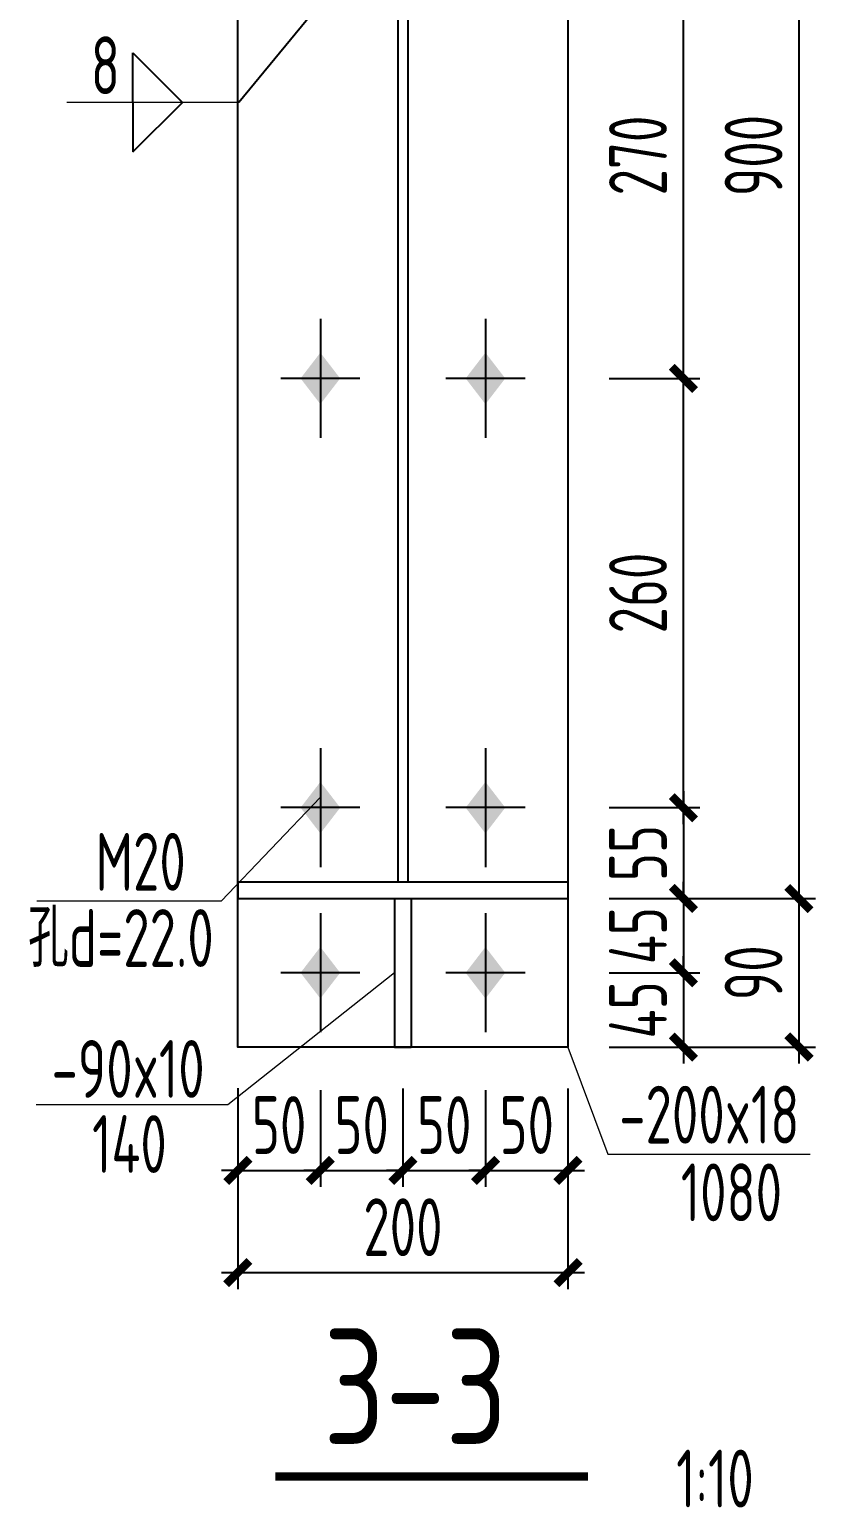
# Model space of a CAD drawing. Extents: x -3102990 to -851544, y -5293060 to -2540151.
# Drawn here: x -1282490 to -1277729, y -2668819 to -2659867 of the extents above; entities that cross this region are included whole.
import ezdxf

# ---------------------------------------------------------------- set-up
doc = ezdxf.new("R2010")
doc.units = 0
doc.header["$LTSCALE"] = 1000
doc.header["$PDMODE"] = 1
doc.linetypes.add('DOTE', pattern=[2.42, 2, -0.2, 0.02, -0.2])
doc.layers.get('0').update_dxf_attribs({"linetype": 'CONTINUOUS'})
doc.layers.get('Defpoints').update_dxf_attribs({"linetype": 'CONTINUOUS'})
for name, color, linetype in [('10', 7, 'CONTINUOUS'), ('AXIS', 253, 'DOTE'), ('COLU', 7, 'CONTINUOUS'), ('DIM', 3, 'CONTINUOUS'), ('NUM', 7, 'CONTINUOUS'), ('TEXT', 7, 'CONTINUOUS'), ('WELD', 7, 'CONTINUOUS')]:
    doc.layers.add(name, color=color, linetype=linetype)
doc.styles.add('TSSD_Dimension', font='tssdeng.shx', dxfattribs={"width": 0.7, "bigfont": 'Hztxt.shx'})
doc.styles.add('TSSD_Label', font='tssdeng.shx', dxfattribs={"width": 0.75, "bigfont": 'hztxt.shx'})
doc.styles.add('TSSD_Rein', font='Tssdeng.shx', dxfattribs={"width": 0.75, "bigfont": 'hztxt.shx'})
doc.dimstyles.new('TSSD_10_100', dxfattribs={"dimtxt": 350, "dimasz": 100, "dimexe": 100, "dimexo": 250, "dimgap": 100, "dimtad": 1, "dimdec": 0, "dimlfac": 0.1, "dimzin": 0, "dimdsep": 46, "dimtxsty": 'TSSD_Dimension', "dimblk": 'ARCHTICK', "dimcen": 0, "dimdle": 100, "dimclrt": 7, "dimadec": 0, "dimazin": 0, "dimtfac": 1, "dimtdec": 0, "dimtix": 1, "dimtmove": 2, "dimatfit": 3, "dimldrblk": 'ARCHTICK', "dimfxl": 1, "dimtolj": 1, "dimtzin": 0, "dimarcsym": 0})
doc.dimstyles.new('TSSD_LEADER_STYLE_200.0', dxfattribs={"dimtxt": 700, "dimasz": 200, "dimexe": 200, "dimexo": 500, "dimgap": 0.09, "dimtad": 0, "dimtih": 1, "dimtoh": 1, "dimdec": 4, "dimzin": 0, "dimdsep": 46, "dimtxsty": 'Standard', "dimcen": 0.09, "dimdle": 200, "dimclrt": 7, "dimadec": 0, "dimazin": 0, "dimtfac": 1, "dimtdec": 4, "dimtofl": 0, "dimtmove": 0, "dimatfit": 3, "dimfxl": 1, "dimtolj": 1, "dimtzin": 0, "dimarcsym": 0})

# ---------------------------------------------------------------- blocks, each defined once
blk = doc.blocks.new('A$C5C7C78FF')
at = {"layer": '10', "color": 0}
blk.add_solid([(27.2, -141.2, -192), (-72.8, -11.2, -192), (127.2, -11.2, -192), (27.2, 118.8, -192)], dxfattribs=at)
at = {"layer": 'AXIS', "color": 0, "linetype": 'ByBlock'}
for p, q in [((27.2, -311.2, -192), (27.2, 288.8, -192)), ((227.2, -11.2, -192), (-172.8, -11.2, -192))]:
    blk.add_line(p, q, dxfattribs=at)
blk = doc.blocks.new('_ArchTick')
at = {"color": 0, "const_width": 0.5}
blk.add_lwpolyline([(-0.707, -0.707), (0.707, 0.707)], dxfattribs=at)
blk = doc.blocks.new('*D281')
at = {"layer": 'Defpoints', "color": 0}
for p in [(-1279228.2, -2664580.1), (-1279228.2, -2665130.1), (-1278529.2, -2665130.1)]:
    blk.add_point(p, dxfattribs=at)
at = {"layer": 'DIM', "color": 0, "lineweight": -2}
for p, q in [((-1278529.2, -2664480.1), (-1278529.2, -2665230.1)), ((-1278978.2, -2664580.1), (-1278429.2, -2664580.1)), ((-1278978.2, -2665130.1), (-1278429.2, -2665130.1))]:
    blk.add_line(p, q, dxfattribs=at)
at = {"layer": 'DIM', "color": 0, "lineweight": -2, "xscale": 100, "yscale": 100, "zscale": 100}
for p, rotation in [((-1278529.2, -2664580.1), 90), ((-1278529.2, -2665130.1), 270)]:
    blk.add_blockref('_ArchTick', p, dxfattribs=dict(at, rotation=rotation))
at = {"layer": 'DIM', "color": 7, "insert": (-1278804.2, -2664855.1), "char_height": 350, "attachment_point": 5, "rotation": 90, "style": 'TSSD_Dimension'}
blk.add_mtext('\\A1;55', dxfattribs=at)
blk = doc.blocks.new('*D282')
at = {"layer": 'Defpoints', "color": 0}
for p in [(-1279228.2, -2665130.1), (-1279228.2, -2665580.1), (-1278529.2, -2665580.1)]:
    blk.add_point(p, dxfattribs=at)
at = {"layer": 'DIM', "color": 0, "lineweight": -2}
for p, q in [((-1278529.2, -2665130.1), (-1278529.2, -2665030.1)), ((-1278978.2, -2665130.1), (-1278429.2, -2665130.1)), ((-1278529.2, -2665130.1), (-1278529.2, -2665580.1)), ((-1278978.2, -2665580.1), (-1278429.2, -2665580.1)), ((-1278529.2, -2665580.1), (-1278529.2, -2665680.1))]:
    blk.add_line(p, q, dxfattribs=at)
at = {"layer": 'DIM', "color": 0, "lineweight": -2, "xscale": 100, "yscale": 100, "zscale": 100}
for p, rotation in [((-1278529.2, -2665130.1), 270), ((-1278529.2, -2665580.1), 90)]:
    blk.add_blockref('_ArchTick', p, dxfattribs=dict(at, rotation=rotation))
at = {"layer": 'DIM', "color": 7, "insert": (-1278804.2, -2665355.1), "char_height": 350, "attachment_point": 5, "rotation": 90, "style": 'TSSD_Dimension'}
blk.add_mtext('\\A1;45', dxfattribs=at)
blk = doc.blocks.new('*D283')
at = {"layer": 'Defpoints', "color": 0}
for p in [(-1279228.2, -2665580.1), (-1279228.2, -2666030.1), (-1278529.2, -2666030.1)]:
    blk.add_point(p, dxfattribs=at)
at = {"layer": 'DIM', "color": 0, "lineweight": -2}
for p, q in [((-1278529.2, -2665580.1), (-1278529.2, -2665480.1)), ((-1278978.2, -2665580.1), (-1278429.2, -2665580.1)), ((-1278529.2, -2665580.1), (-1278529.2, -2666030.1)), ((-1278978.2, -2666030.1), (-1278429.2, -2666030.1)), ((-1278529.2, -2666030.1), (-1278529.2, -2666130.1))]:
    blk.add_line(p, q, dxfattribs=at)
at = {"layer": 'DIM', "color": 0, "lineweight": -2, "xscale": 100, "yscale": 100, "zscale": 100}
for p, rotation in [((-1278529.2, -2665580.1), 270), ((-1278529.2, -2666030.1), 90)]:
    blk.add_blockref('_ArchTick', p, dxfattribs=dict(at, rotation=rotation))
at = {"layer": 'DIM', "color": 7, "insert": (-1278804.2, -2665805.1), "char_height": 350, "attachment_point": 5, "rotation": 90, "style": 'TSSD_Dimension'}
blk.add_mtext('\\A1;45', dxfattribs=at)
blk = doc.blocks.new('*D284')
at = {"layer": 'Defpoints', "color": 0}
for p in [(-1281228.2, -2666028.5), (-1280728.2, -2666040.3), (-1280728.2, -2666777.4)]:
    blk.add_point(p, dxfattribs=at)
at = {"layer": 'DIM', "color": 0, "lineweight": -2}
for p, q in [((-1281228.2, -2666278.5), (-1281228.2, -2666877.4)), ((-1280728.2, -2666290.3), (-1280728.2, -2666877.4)), ((-1281228.2, -2666777.4), (-1281328.2, -2666777.4)), ((-1281228.2, -2666777.4), (-1280728.2, -2666777.4)), ((-1280728.2, -2666777.4), (-1280628.2, -2666777.4))]:
    blk.add_line(p, q, dxfattribs=at)
at = {"layer": 'DIM', "color": 0, "lineweight": -2, "xscale": 100, "yscale": 100, "zscale": 100}
blk.add_blockref('_ArchTick', (-1281228.2, -2666777.4), dxfattribs=at)
at = {"layer": 'DIM', "color": 0, "lineweight": -2, "xscale": 100, "yscale": 100, "zscale": 100, "rotation": 180}
blk.add_blockref('_ArchTick', (-1280728.2, -2666777.4), dxfattribs=at)
at = {"layer": 'DIM', "color": 7, "insert": (-1280978.2, -2666502.4), "char_height": 350, "attachment_point": 5, "style": 'TSSD_Dimension'}
blk.add_mtext('\\A1;50', dxfattribs=at)
blk = doc.blocks.new('*D285')
at = {"layer": 'Defpoints', "color": 0}
for p in [(-1280728.2, -2666040.3), (-1280228.2, -2666030.1), (-1280228.2, -2666777.4)]:
    blk.add_point(p, dxfattribs=at)
at = {"layer": 'DIM', "color": 0, "lineweight": -2}
for p, q in [((-1280728.2, -2666290.3), (-1280728.2, -2666877.4)), ((-1280228.2, -2666280.1), (-1280228.2, -2666877.4)), ((-1280728.2, -2666777.4), (-1280828.2, -2666777.4)), ((-1280728.2, -2666777.4), (-1280228.2, -2666777.4)), ((-1280228.2, -2666777.4), (-1280128.2, -2666777.4))]:
    blk.add_line(p, q, dxfattribs=at)
at = {"layer": 'DIM', "color": 0, "lineweight": -2, "xscale": 100, "yscale": 100, "zscale": 100}
blk.add_blockref('_ArchTick', (-1280728.2, -2666777.4), dxfattribs=at)
at = {"layer": 'DIM', "color": 0, "lineweight": -2, "xscale": 100, "yscale": 100, "zscale": 100, "rotation": 180}
blk.add_blockref('_ArchTick', (-1280228.2, -2666777.4), dxfattribs=at)
at = {"layer": 'DIM', "color": 7, "insert": (-1280478.2, -2666502.4), "char_height": 350, "attachment_point": 5, "style": 'TSSD_Dimension'}
blk.add_mtext('\\A1;50', dxfattribs=at)
blk = doc.blocks.new('*D286')
at = {"layer": 'Defpoints', "color": 0}
for p in [(-1280228.2, -2666030.1), (-1279728.2, -2666040.3), (-1279728.2, -2666777.4)]:
    blk.add_point(p, dxfattribs=at)
at = {"layer": 'DIM', "color": 0, "lineweight": -2}
for p, q in [((-1280228.2, -2666280.1), (-1280228.2, -2666877.4)), ((-1279728.2, -2666290.3), (-1279728.2, -2666877.4)), ((-1280228.2, -2666777.4), (-1280328.2, -2666777.4)), ((-1280228.2, -2666777.4), (-1279728.2, -2666777.4)), ((-1279728.2, -2666777.4), (-1279628.2, -2666777.4))]:
    blk.add_line(p, q, dxfattribs=at)
at = {"layer": 'DIM', "color": 0, "lineweight": -2, "xscale": 100, "yscale": 100, "zscale": 100}
blk.add_blockref('_ArchTick', (-1280228.2, -2666777.4), dxfattribs=at)
at = {"layer": 'DIM', "color": 0, "lineweight": -2, "xscale": 100, "yscale": 100, "zscale": 100, "rotation": 180}
blk.add_blockref('_ArchTick', (-1279728.2, -2666777.4), dxfattribs=at)
at = {"layer": 'DIM', "color": 7, "insert": (-1279978.2, -2666502.4), "char_height": 350, "attachment_point": 5, "style": 'TSSD_Dimension'}
blk.add_mtext('\\A1;50', dxfattribs=at)
blk = doc.blocks.new('*D287')
at = {"layer": 'Defpoints', "color": 0}
for p in [(-1279728.2, -2666040.3), (-1279228.2, -2666030.1), (-1279228.2, -2666777.4)]:
    blk.add_point(p, dxfattribs=at)
at = {"layer": 'DIM', "color": 0, "lineweight": -2}
for p, q in [((-1279728.2, -2666290.3), (-1279728.2, -2666877.4)), ((-1279228.2, -2666280.1), (-1279228.2, -2666877.4)), ((-1279728.2, -2666777.4), (-1279828.2, -2666777.4)), ((-1279728.2, -2666777.4), (-1279228.2, -2666777.4)), ((-1279228.2, -2666777.4), (-1279128.2, -2666777.4))]:
    blk.add_line(p, q, dxfattribs=at)
at = {"layer": 'DIM', "color": 0, "lineweight": -2, "xscale": 100, "yscale": 100, "zscale": 100}
blk.add_blockref('_ArchTick', (-1279728.2, -2666777.4), dxfattribs=at)
at = {"layer": 'DIM', "color": 0, "lineweight": -2, "xscale": 100, "yscale": 100, "zscale": 100, "rotation": 180}
blk.add_blockref('_ArchTick', (-1279228.2, -2666777.4), dxfattribs=at)
at = {"layer": 'DIM', "color": 7, "insert": (-1279478.2, -2666502.4), "char_height": 350, "attachment_point": 5, "style": 'TSSD_Dimension'}
blk.add_mtext('\\A1;50', dxfattribs=at)
blk = doc.blocks.new('*D288')
at = {"layer": 'Defpoints', "color": 0}
for p in [(-1281228.2, -2666028.5), (-1279228.2, -2666030.1), (-1279228.2, -2667396.3)]:
    blk.add_point(p, dxfattribs=at)
at = {"layer": 'DIM', "color": 0, "lineweight": -2}
for p, q in [((-1281228.2, -2666278.5), (-1281228.2, -2667496.3)), ((-1279228.2, -2666280.1), (-1279228.2, -2667496.3)), ((-1281328.2, -2667396.3), (-1279128.2, -2667396.3))]:
    blk.add_line(p, q, dxfattribs=at)
at = {"layer": 'DIM', "color": 0, "lineweight": -2, "xscale": 100, "yscale": 100, "zscale": 100, "rotation": 180}
blk.add_blockref('_ArchTick', (-1281228.2, -2667396.3), dxfattribs=at)
at = {"layer": 'DIM', "color": 0, "lineweight": -2, "xscale": 100, "yscale": 100, "zscale": 100}
blk.add_blockref('_ArchTick', (-1279228.2, -2667396.3), dxfattribs=at)
at = {"layer": 'DIM', "color": 7, "insert": (-1280228.2, -2667121.3), "char_height": 350, "attachment_point": 5, "style": 'TSSD_Dimension'}
blk.add_mtext('\\A1;200', dxfattribs=at)
blk = doc.blocks.new('_WELD004')
at = {"color": 0, "linetype": 'ByBlock'}
for p, q in [((0, 1), (1, 0)), ((0, 0), (0, 1))]:
    blk.add_line(p, q, dxfattribs=at)
blk = doc.blocks.new('*D290')
at = {"layer": 'Defpoints', "color": 0}
for p in [(-1279228.2, -2665130.1), (-1279228.2, -2666030.1), (-1277829.2, -2666030.1)]:
    blk.add_point(p, dxfattribs=at)
at = {"layer": 'DIM', "color": 0, "lineweight": -2}
for p, q in [((-1277829.2, -2665030.1), (-1277829.2, -2666130.1)), ((-1278978.2, -2665130.1), (-1277729.2, -2665130.1)), ((-1278978.2, -2666030.1), (-1277729.2, -2666030.1))]:
    blk.add_line(p, q, dxfattribs=at)
at = {"layer": 'DIM', "color": 0, "lineweight": -2, "xscale": 100, "yscale": 100, "zscale": 100}
for p, rotation in [((-1277829.2, -2665130.1), 90), ((-1277829.2, -2666030.1), 270)]:
    blk.add_blockref('_ArchTick', p, dxfattribs=dict(at, rotation=rotation))
at = {"layer": 'DIM', "color": 7, "insert": (-1278104.2, -2665580.1), "char_height": 350, "attachment_point": 5, "rotation": 90, "style": 'TSSD_Dimension'}
blk.add_mtext('\\A1;90', dxfattribs=at)
blk = doc.blocks.new('*D291')
at = {"layer": 'Defpoints', "color": 0}
for p in [(-1279228.2, -2656130.1), (-1279228.2, -2665130.1), (-1277829.2, -2665130.1)]:
    blk.add_point(p, dxfattribs=at)
at = {"layer": 'DIM', "color": 0, "lineweight": -2}
for p, q in [((-1277829.2, -2656030.1), (-1277829.2, -2665230.1)), ((-1278978.2, -2656130.1), (-1277729.2, -2656130.1)), ((-1278978.2, -2665130.1), (-1277729.2, -2665130.1))]:
    blk.add_line(p, q, dxfattribs=at)
at = {"layer": 'DIM', "color": 0, "lineweight": -2, "xscale": 100, "yscale": 100, "zscale": 100}
for p, rotation in [((-1277829.2, -2656130.1), 90), ((-1277829.2, -2665130.1), 270)]:
    blk.add_blockref('_ArchTick', p, dxfattribs=dict(at, rotation=rotation))
at = {"layer": 'DIM', "color": 7, "insert": (-1278104.2, -2660630.1), "char_height": 350, "attachment_point": 5, "rotation": 90, "style": 'TSSD_Dimension'}
blk.add_mtext('\\A1;900', dxfattribs=at)
blk = doc.blocks.new('*D197')
at = {"layer": 'Defpoints', "color": 0, "ltscale": 1.5}
for p in [(-1279228.2, -2661980.1), (-1278529.2, -2661980.1), (-1279228.2, -2664580.1)]:
    blk.add_point(p, dxfattribs=at)
at = {"layer": 'DIM', "color": 0, "lineweight": -2, "ltscale": 1.5}
for p, q in [((-1278529.2, -2664680.1), (-1278529.2, -2661880.1)), ((-1278978.2, -2661980.1), (-1278429.2, -2661980.1)), ((-1278978.2, -2664580.1), (-1278429.2, -2664580.1))]:
    blk.add_line(p, q, dxfattribs=at)
at = {"layer": 'DIM', "color": 0, "lineweight": -2, "ltscale": 1.5, "xscale": 100, "yscale": 100, "zscale": 100}
for p, rotation in [((-1278529.2, -2661980.1), 90), ((-1278529.2, -2664580.1), 270)]:
    blk.add_blockref('_ArchTick', p, dxfattribs=dict(at, rotation=rotation))
at = {"layer": 'DIM', "color": 7, "ltscale": 1.5, "insert": (-1278804.2, -2663280.1), "char_height": 350, "attachment_point": 5, "rotation": 90, "style": 'TSSD_Dimension'}
blk.add_mtext('\\A1;260', dxfattribs=at)
blk = doc.blocks.new('*D198')
at = {"layer": 'Defpoints', "color": 0, "ltscale": 1.5}
for p in [(-1279228.2, -2659280.1), (-1278529.2, -2659280.1), (-1279228.2, -2661980.1)]:
    blk.add_point(p, dxfattribs=at)
at = {"layer": 'DIM', "color": 0, "lineweight": -2, "ltscale": 1.5}
for p, q in [((-1278529.2, -2662080.1), (-1278529.2, -2659180.1)), ((-1278978.2, -2659280.1), (-1278429.2, -2659280.1)), ((-1278978.2, -2661980.1), (-1278429.2, -2661980.1))]:
    blk.add_line(p, q, dxfattribs=at)
at = {"layer": 'DIM', "color": 0, "lineweight": -2, "ltscale": 1.5, "xscale": 100, "yscale": 100, "zscale": 100}
for p, rotation in [((-1278529.2, -2659280.1), 90), ((-1278529.2, -2661980.1), 270)]:
    blk.add_blockref('_ArchTick', p, dxfattribs=dict(at, rotation=rotation))
at = {"layer": 'DIM', "color": 7, "ltscale": 1.5, "insert": (-1278804.2, -2660630.1), "char_height": 350, "attachment_point": 5, "rotation": 90, "style": 'TSSD_Dimension'}
blk.add_mtext('\\A1;270', dxfattribs=at)

msp = doc.modelspace()

# ---------------------------------------------------------------- linework, layer by layer
at = {"layer": 'COLU', "linetype": 'ByBlock'}
for p, q in [((-1280258.22, -2656230.07, -288), (-1280258.22, -2665030.07, -288)), ((-1280198.22, -2656230.07, -288), (-1280198.22, -2665030.07, -288)), ((-1281228.22, -2665030.07, -288), (-1279228.22, -2665030.07, -288)), ((-1281228.22, -2665030.07, -288), (-1281228.22, -2665130.07, -288)), ((-1279228.22, -2665030.07, -288), (-1279228.22, -2665130.07, -288)), ((-1281228.22, -2665130.07, -288), (-1279228.22, -2665130.07, -288)), ((-1280278.22, -2665130.07, -288), (-1280278.22, -2666030.07, -288)), ((-1280178.22, -2665130.07, -288), (-1280178.22, -2666030.07, -288)), ((-1280278.22, -2666030.07, -288), (-1280178.22, -2666030.07, -288))]:
    msp.add_line(p, q, dxfattribs=at)
at = {"layer": 'COLU', "linetype": 'ByBlock', "lineweight": 9}
for p, q in [((-1280728.22, -2664516.84, -288), (-1281329.3, -2665146.45, -96)), ((-1280278.22, -2665580.07, -288), (-1281288.51, -2666379.18, -288)), ((-1279228.22, -2666030.07, -288), (-1278987.24, -2666678.59, -96)), ((-1281288.51, -2666379.18, -288), (-1282449.5, -2666379.18, -288)), ((-1278987.24, -2666678.59, -96), (-1277761.18, -2666678.59, -96))]:
    msp.add_line(p, q, dxfattribs=at)
at = {"layer": 'COLU', "elevation": -288}
msp.add_lwpolyline([(-1281228.22, -2655230.07), (-1279228.22, -2655230.07), (-1279228.22, -2666030.07), (-1281228.22, -2666030.07)], close=True, dxfattribs=at)
at = {"layer": 'NUM', "const_width": 50}
msp.add_lwpolyline([(-1281000.66, -2668631.42), (-1279106.48, -2668631.42)], dxfattribs=at)
at = {"layer": 'TEXT', "lineweight": 9}
msp.add_line((-1281329.3, -2665146.45, -96), (-1282446.09, -2665146.45, -96), dxfattribs=at)
at = {"layer": 'WELD', "lineweight": 9}
msp.add_line((-1281222.57, -2660308.75, -576), (-1282263.67, -2660308.75, -576), dxfattribs=at)

# ---------------------------------------------------------------- block references
at = {"layer": 'COLU', "linetype": 'ByBlock', "xscale": -1.199999999953434, "yscale": 1.199999999720603, "zscale": 1.200000000000045, "rotation": 180}
for p in [(-1280760.89, -2661993.5, -57.6), (-1279760.89, -2661993.5, -57.6), (-1280760.89, -2664593.5, -57.6), (-1279760.89, -2664593.5, -57.6), (-1280760.89, -2665593.5, -57.6), (-1279760.89, -2665593.5, -57.6)]:
    msp.add_blockref('A$C5C7C78FF', p, dxfattribs=at)
at = {"layer": 'WELD', "xscale": 300, "yscale": 300, "zscale": 300}
msp.add_blockref('_WELD004', (-1281863.67, -2660308.75, -576), dxfattribs=at)
at = {"layer": 'WELD', "xscale": -300, "yscale": 300, "zscale": 300, "rotation": 180}
msp.add_blockref('_WELD004', (-1281863.67, -2660308.75, -576), dxfattribs=at)

# ---------------------------------------------------------------- texts
at = {"layer": 'TEXT', "lineweight": 9}
for s, height, style, width, p in [('8', 350, 'TSSD_Rein', 0.7, (-1282118.78, -2660258.75, -576)), ('M20', 350, 'TSSD_Rein', 0.7, (-1282091.13, -2665082.99, -96)), ('孔d=22.0', 350, 'TSSD_Rein', 0.7, (-1282498.3, -2665544.59, -96)), ('-90x10', 350, 'TSSD_Rein', 0.7, (-1282356.59, -2666337.57, -288)), ('-200x18', 350, 'TSSD_Rein', 0.7, (-1278917.62, -2666614.73, -96)), ('140', 350, 'TSSD_Rein', 0.7, (-1282111.28, -2666792.5, -288)), ('1080', 350, 'TSSD_Rein', 0.7, (-1278545.1, -2667085.2, -96)), ('3-3', 700, 'TSSD_Label', 0.8, (-1280710.6, -2668435.69)), ('1:10', 350, 'TSSD_Rein', 0.7, (-1278572.97, -2668818.59))]:
    msp.add_text(s, height=height, dxfattribs=dict(at, style=style, width=width)).set_placement(p)

# ---------------------------------------------------------------- dimensions: what is measured, and where the dimension line sits
at = {"layer": 'DIM'}
for base, p1, p2, picture, middle in [((-1277829.22, -2665130.07, -288), (-1279228.22, -2656130.07, -288), (-1279228.22, -2665130.07, -288), '*D291', (-1278104.22, -2660630.07, -288)), ((-1278529.18, -2665130.07, -288), (-1279228.22, -2664580.07, -288), (-1279228.22, -2665130.07, -288), '*D281', (-1278804.18, -2664855.07, -288)), ((-1278529.18, -2665580.07, -288), (-1279228.22, -2665130.07, -288), (-1279228.22, -2665580.07, -288), '*D282', (-1278804.18, -2665355.07, -288)), ((-1277829.22, -2666030.07, -288), (-1279228.22, -2665130.07, -288), (-1279228.22, -2666030.07, -288), '*D290', (-1278104.22, -2665580.07, -288)), ((-1278529.18, -2666030.07, -288), (-1279228.22, -2665580.07, -288), (-1279228.22, -2666030.07, -288), '*D283', (-1278804.18, -2665805.07, -288))]:
    dim = msp.add_linear_dim(base=base, p1=p1, p2=p2, angle=90, dimstyle='TSSD_10_100', dxfattribs=at)
    dim.commit()
    dim.dimension.update_dxf_attribs({"geometry": picture, "text_midpoint": middle})
at = {"layer": 'DIM', "ltscale": 1.5}
for base, p1, p2, picture, middle in [((-1278529.18, -2659280.07), (-1279228.22, -2661980.07), (-1279228.22, -2659280.07), '*D198', (-1278804.18, -2660630.07)), ((-1278529.18, -2661980.07), (-1279228.22, -2664580.07), (-1279228.22, -2661980.07), '*D197', (-1278804.18, -2663280.07))]:
    dim = msp.add_linear_dim(base=base, p1=p1, p2=p2, angle=90, dimstyle='TSSD_10_100', dxfattribs=at)
    dim.commit()
    dim.dimension.update_dxf_attribs({"geometry": picture, "text_midpoint": middle})
at = {"layer": 'DIM'}
for base, p1, p2, picture, middle in [((-1280728.22, -2666777.36, -288), (-1281228.2, -2666028.49, -288), (-1280728.22, -2666040.27, -288), '*D284', (-1280978.21, -2666502.36, -288)), ((-1279228.22, -2667396.34, -288), (-1281228.2, -2666028.49, -288), (-1279228.22, -2666030.07, -288), '*D288', (-1280228.21, -2667121.34, -288)), ((-1280228.22, -2666777.36, -288), (-1280728.22, -2666040.27, -288), (-1280228.22, -2666030.07, -288), '*D285', (-1280478.22, -2666502.36, -288)), ((-1279728.22, -2666777.36, -288), (-1280228.22, -2666030.07, -288), (-1279728.22, -2666040.27, -288), '*D286', (-1279978.22, -2666502.36, -288)), ((-1279228.22, -2666777.36, -288), (-1279728.22, -2666040.27, -288), (-1279228.22, -2666030.07, -288), '*D287', (-1279478.22, -2666502.36, -288))]:
    dim = msp.add_linear_dim(base=base, p1=p1, p2=p2, dimstyle='TSSD_10_100', dxfattribs=at)
    dim.commit()
    dim.dimension.update_dxf_attribs({"geometry": picture, "text_midpoint": middle})

# ---------------------------------------------------------------- leaders
at = {"layer": 'WELD', "lineweight": 9}
msp.add_leader([(-1280258.22, -2659137.36, -576), (-1281222.57, -2660308.75, -576)], dimstyle='TSSD_LEADER_STYLE_200.0', dxfattribs=at)

doc.saveas('drawing.dxf')
